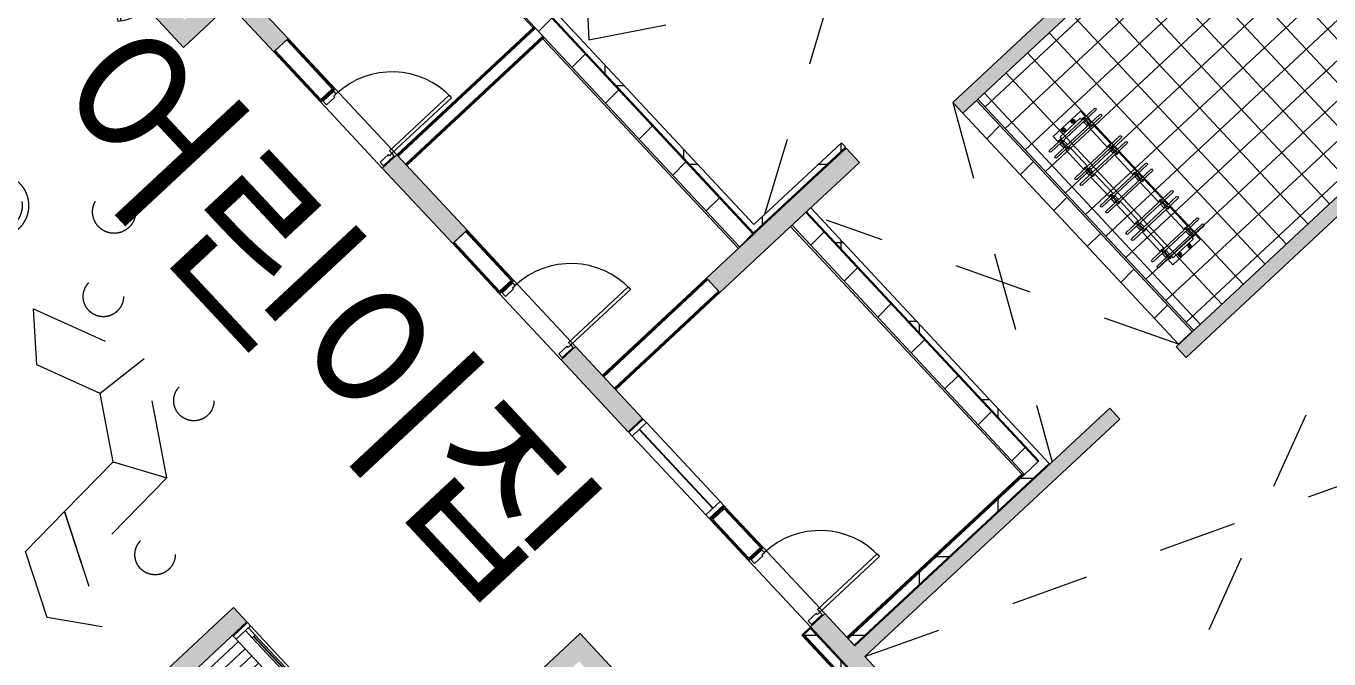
# Model space of a CAD drawing. Header units: millimetres. Extents: x -71377 to 516042, y -145869 to 441446.
# Drawn here: x 228873 to 242137, y 119708 to 126157 of the extents above; entities that cross this region are included whole.
import ezdxf

# ---------------------------------------------------------------- set-up
doc = ezdxf.new("R2010")
doc.units = ezdxf.units.MM
doc.header["$LTSCALE"] = 1000
doc.linetypes.add('_점선_S_', pattern=[1.6, 0.8, -0.8])
for name, color, linetype, lineweight in [('A-door', 4, 'Continuous', 5), ('A-door-hdln', 8, 'Continuous', 5), ('A-fnsh', 5, 'Continuous', 5), ('A-fnsh-4', 4, 'Continuous', 5), ('A-glas', 5, 'Continuous', 5), ('A-glas-hdln', 8, 'Continuous', 5), ('A-hat', 251, 'Continuous', 5), ('A-insu', 251, 'Continuous', 5), ('A-text-1', 3, 'Continuous', 5), ('A-wind', 4, 'Continuous', 5), ('A-wind-hdln', 8, 'Continuous', 5), ('A_bwall', 3, 'Continuous', 5), ('A_cwall', 2, 'Continuous', 5), ('A_fnsh', 5, 'Continuous', 5), ('A_fnsh-4', 4, 'Continuous', 5), ('A_furn_HID', 6, '_점선_S_', 5), ('AA_오픈', 8, '_점선_S_', 5), ('패밀리로 가져오기', 8, 'Continuous', 5)]:
    doc.layers.add(name, color=color, linetype=linetype, lineweight=lineweight)
doc.styles.add('나눔고딕_3', font='NanumGothic.ttf', dxfattribs={"height": 1400})
pattern_1 = [(0, (165969.5, 243949.9), (0, 800), []), (90, (165969.5, 243949.9), (-800, 5e-14), [])]
pattern_2 = [(45, (165969.5, 243949.9), (-353.5534, 353.5534), [])]

# ---------------------------------------------------------------- blocks, each defined once
blk = doc.blocks.new('미서기문_3연동_ - _A_WD_18x21-6155465-지반층 배치도')
at = {"layer": 'A-door'}
for p, q in [((-900, -100), (-900, 100)), ((-900, 100), (-855, 100)), ((-855, 100), (-855, -100)), ((-855, 70), (-855, 30)), ((-755, 70), (-855, 70)), ((-855, 30), (-755, 30)), ((-755, 30), (-755, 70)), ((-318, 70), (-318, 30)), ((-218, 70), (-318, 70)), ((-318, 30), (-218, 30)), ((-318, 20), (-318, -20)), ((-218, 20), (-318, 20)), ((-218, 30), (-218, 70)), ((-218, -20), (-218, 20)), ((218, 20), (218, -20)), ((318, 20), (218, 20)), ((318, -20), (318, 20)), ((855, -100), (855, 100)), ((855, 100), (900, 100)), ((900, 100), (900, -100)), ((-855, -100), (-900, -100)), ((-318, -20), (-218, -20)), ((218, -20), (318, -20)), ((218, -30), (218, -70)), ((318, -30), (218, -30)), ((218, -70), (318, -70)), ((318, -70), (318, -30)), ((755, -30), (755, -70)), ((855, -30), (755, -30)), ((755, -70), (855, -70)), ((855, -70), (855, -30)), ((900, -100), (855, -100))]:
    blk.add_line(p, q, dxfattribs=at)
at = {"layer": 'A-door-hdln'}
for p, q in [((855, 100), (-855, 100)), ((-855, 100), (855, 100)), ((-755, 70), (-318, 70)), ((-755, 30), (-318, 30)), ((-218, 20), (218, 20)), ((-855, -100), (855, -100)), ((-855, -100), (855, -100)), ((-218, -20), (218, -20)), ((318, -30), (755, -30)), ((318, -70), (755, -70))]:
    blk.add_line(p, q, dxfattribs=at)
at = {"layer": 'A-glas-hdln'}
for p, q in [((-755, 52), (-318, 52)), ((-755, 47), (-318, 47)), ((-218, 3), (218, 3)), ((-218, -2), (218, -2)), ((318, -47), (755, -47)), ((318, -52), (755, -52))]:
    blk.add_line(p, q, dxfattribs=at)
blk = doc.blocks.new('외여닫이문 - _A_WD_9X21_씰없음_레버형_-7572535-지반층 배치도')
at = {"layer": 'A-door'}
for p, q in [((380, 75), (380, 905)), ((380, 905), (415, 905)), ((415, 75), (415, 905)), ((-415, 75), (-450, 75)), ((-450, 75), (-450, -75)), ((-415, 40), (-415, 75)), ((-400, 40), (-415, 40)), ((-400, -75), (-400, 40)), ((380, 75), (415, 75)), ((415, 40), (400, 40)), ((400, 40), (400, -75)), ((415, 75), (415, 40)), ((450, 75), (415, 75)), ((450, -75), (450, 75)), ((-450, -75), (-400, -75)), ((400, -75), (450, -75))]:
    blk.add_line(p, q, dxfattribs=at)
at = {"layer": 'A-door-hdln'}
blk.add_arc((415, 75), 830, 90, 180, dxfattribs=at)
blk = doc.blocks.new('점검구_외여닫이_ - _A_ED_6x18-6781674-지반층 배치도')
at = {"layer": 'A-door-hdln'}
for p, q in [((-177, 357), (-162, 380)), ((260, 75), (-177, 357)), ((-162, 380), (275, 98)), ((-300, 75), (300, 75)), ((-300, 53), (-300, 75)), ((275, 98), (260, 75)), ((300, 75), (300, 55))]:
    blk.add_line(p, q, dxfattribs=at)
blk.add_arc((260, 75), 520, 147.1677, 180, dxfattribs=at)
blk = doc.blocks.new('고정창 - _A_PW_12X12 _망입유리_-7564372-지반층 배치도')
at = {"layer": 'A-glas'}
for p, q in [((550, 2.5), (-550, 2.5)), ((-550, 2.5), (-550, -2.5)), ((550, -2.5), (550, 2.5)), ((-550, -2.5), (550, -2.5))]:
    blk.add_line(p, q, dxfattribs=at)
at = {"layer": 'A-wind'}
for p, q in [((-550, 100), (-600, 100)), ((-600, 100), (-600, -100)), ((-550, -100), (-550, 100)), ((550, 100), (550, -100)), ((600, 100), (550, 100)), ((600, -100), (600, 100)), ((-600, -100), (-550, -100)), ((550, -100), (600, -100))]:
    blk.add_line(p, q, dxfattribs=at)
at = {"layer": 'A-wind-hdln'}
for p, q in [((550, 100), (-550, 100)), ((-550, -100), (550, -100))]:
    blk.add_line(p, q, dxfattribs=at)
blk = doc.blocks.new('가구_어린이집 - 가구_어린이집-6466259-지반층 배치도')
at = {"layer": 'A_furn_HID'}
for p, q in [((2909, 2506), (3273, 2944)), ((3273, 2944), (3750, 1805)), ((676, 2725), (1088, 2856)), ((1256, 2769), (1387, 2358)), ((720, 2145), (589, 2557)), ((3182, 1852), (2909, 2506)), ((1300, 2189), (888, 2058)), ((2803, 1253), (3182, 1852)), ((3090, 761), (3750, 1805)), ((3750, 1805), (3182, 1852)), ((1229, 551), (1527, 1194)), ((1527, 1194), (2096, 1221)), ((2096, 1221), (1576, 100)), ((1856, 704), (2096, 1221)), ((2096, 1221), (2803, 1253)), ((2803, 1253), (3090, 761)), ((3090, 761), (1856, 704)), ((1576, 100), (1229, 551))]:
    blk.add_line(p, q, dxfattribs=at)
for centre, radius in [((3715, 3972), 327), ((3715, 3972), 261), ((1157, 3629), 327), ((1157, 3629), 261), ((1989, 3366), 219), ((4547, 3109), 219), ((3878, 2552), 205), ((3829, 1148), 205), ((856, 1096), 205), ((2470, 270), 205)]:
    blk.add_circle(centre, radius, dxfattribs=at)
for centre, start, end in [((1128, 2729), 17.6622, 107.6622), ((717, 2598), 107.6622, 197.6622), ((1259, 2317), 287.6622, 17.6622), ((848, 2186), 197.6622, 287.6622)]:
    blk.add_arc(centre, 134, start, end, dxfattribs=at)
blk = doc.blocks.new('자전거보관소_2D - 자전거보관소_dwg-3619136-지반층 배치도')
at = {"layer": '패밀리로 가져오기'}
for p, q in [((1167, 2016), (543, 2016)), ((1167, 1993), (543, 1993)), ((665, 1993), (665, 1934)), ((684, 1994), (684, 1934)), ((696, 1994), (696, 1934)), ((715, 1993), (715, 1934)), ((995, 1993), (995, 1934)), ((1014, 1994), (1014, 1934)), ((1026, 1994), (1026, 1934)), ((1045, 1993), (1045, 1934)), ((1167, 1934), (543, 1934)), ((1167, 1911), (543, 1911)), ((665, 1911), (665, 1634)), ((715, 1911), (715, 1634)), ((995, 1911), (995, 1634)), ((1045, 1911), (1045, 1634)), ((1167, 1634), (543, 1634)), ((1167, 1611), (543, 1611)), ((665, 1611), (665, 1552)), ((684, 1612), (684, 1552)), ((696, 1612), (696, 1552)), ((715, 1611), (715, 1552)), ((995, 1611), (995, 1552)), ((1014, 1612), (1014, 1552)), ((1026, 1612), (1026, 1552)), ((1045, 1611), (1045, 1552)), ((1167, 1552), (543, 1552)), ((1167, 1529), (543, 1529)), ((665, 1529), (665, 1252)), ((715, 1529), (715, 1252)), ((995, 1529), (995, 1252)), ((1045, 1529), (1045, 1252)), ((1167, 1252), (543, 1252)), ((1167, 1229), (543, 1229)), ((665, 1229), (665, 1170)), ((684, 1230), (684, 1170)), ((696, 1230), (696, 1170)), ((715, 1229), (715, 1170)), ((995, 1229), (995, 1170)), ((1014, 1230), (1014, 1170)), ((1026, 1230), (1026, 1170)), ((1045, 1229), (1045, 1170)), ((1167, 1170), (543, 1170)), ((1167, 1147), (543, 1147)), ((665, 1147), (665, 870)), ((715, 1147), (715, 870)), ((995, 1147), (995, 870)), ((1045, 1147), (1045, 870)), ((1167, 870), (543, 870)), ((1167, 847), (543, 847)), ((665, 847), (665, 788)), ((684, 848), (684, 788)), ((696, 848), (696, 788)), ((715, 847), (715, 788)), ((995, 847), (995, 788)), ((1014, 848), (1014, 788)), ((1026, 848), (1026, 788)), ((1045, 847), (1045, 788)), ((1167, 788), (543, 788)), ((1167, 765), (543, 765)), ((665, 765), (665, 488)), ((715, 765), (715, 488)), ((995, 765), (995, 488)), ((1045, 765), (1045, 488)), ((1167, 488), (543, 488)), ((1167, 465), (543, 465)), ((1167, 406), (543, 406)), ((665, 465), (665, 406)), ((684, 465), (684, 406)), ((696, 465), (696, 406)), ((715, 465), (715, 406)), ((995, 465), (995, 406)), ((1014, 465), (1014, 406)), ((1026, 465), (1026, 406)), ((1045, 465), (1045, 406)), ((1167, 384), (543, 384))]:
    blk.add_line(p, q, dxfattribs=at)
at = {"layer": '패밀리로 가져오기', "flags": 128}
for points in [[(1045, 2016), (1045, 2094), (665, 2094), (665, 2016)], [(995, 2016), (995, 2044), (715, 2044), (715, 2016)], [(665, 384), (665, 305), (1045, 305), (1045, 384)], [(715, 384), (715, 355), (995, 355), (995, 384)]]:
    blk.add_lwpolyline(points, dxfattribs=at)
for points in [[(798, 2050), (782, 2050), (772, 2060), (772, 2076), (782, 2087), (798, 2087), (808, 2076), (808, 2060)], [(928, 2050), (912, 2050), (902, 2060), (902, 2076), (912, 2087), (928, 2087), (938, 2076), (938, 2060)], [(798, 348), (782, 348), (772, 338), (772, 322), (782, 311), (798, 311), (808, 322), (808, 338)], [(928, 348), (912, 348), (902, 338), (902, 322), (912, 311), (928, 311), (938, 322), (938, 338)]]:
    blk.add_lwpolyline(points, close=True, dxfattribs=at)
at = {"layer": '패밀리로 가져오기'}
for centre in [(790, 2068), (920, 2068), (790, 330), (920, 330)]:
    blk.add_circle(centre, 8, dxfattribs=at)
for centre, radius, start, end in [((543, 2005), 11.2, 90, 270), ((690, 2005), 21.1, 31.8156, 148.1844), ((690, 2005), 21.2, 211.8156, 252.5282), ((690, 2005), 11.1, 90, 270), ((690, 2005), 11.1, 270, 90), ((690, 2005), 21.2, 287.4718, 328.1844), ((1020, 2004), 21.1, 31.8156, 148.1844), ((1020, 2004), 21.1, 211.8156, 252.5282), ((1020, 2005), 11.1, 90, 270), ((1020, 2005), 11.1, 270, 90), ((1020, 2004), 21.1, 287.4718, 328.1844), ((1167, 2005), 11.2, 270, 90), ((543, 1923), 11.2, 90, 270), ((690, 1923), 21.1, 107.4718, 148.1844), ((690, 1923), 21.2, 211.8156, 328.1844), ((690, 1923), 11.2, 90, 270), ((690, 1923), 11.2, 270, 90), ((690, 1923), 21.1, 31.8156, 72.5282), ((1020, 1923), 21.1, 107.4718, 148.1844), ((1020, 1923), 21.2, 211.8156, 270), ((1020, 1923), 11.2, 90, 270), ((1020, 1923), 11.2, 270, 90), ((1020, 1923), 21.1, 270, 328.1844), ((1020, 1923), 21.1, 31.8156, 72.5282), ((1167, 1923), 11.2, 270, 90), ((543, 1623), 11.2, 90, 270), ((690, 1623), 21.2, 31.8156, 148.1844), ((690, 1623), 21.2, 211.8156, 252.5282), ((690, 1623), 11.1, 90, 270), ((690, 1623), 11.1, 270, 90), ((690, 1623), 21.2, 287.4718, 328.1844), ((1020, 1622), 21.2, 31.8156, 148.1844), ((1020, 1622), 21.1, 211.8156, 252.5282), ((1020, 1623), 11.1, 90, 270), ((1020, 1623), 11.1, 270, 90), ((1020, 1622), 21.2, 287.4718, 328.1844), ((1167, 1623), 11.2, 270, 90), ((543, 1541), 11.2, 90, 270), ((690, 1541), 21.1, 107.4718, 148.1844), ((690, 1541), 21.2, 211.8156, 328.1844), ((690, 1541), 11.2, 90, 270), ((690, 1541), 11.2, 270, 90), ((690, 1541), 21.1, 31.8156, 72.5282), ((1020, 1541), 21.1, 107.4718, 148.1844), ((1020, 1541), 21.2, 211.8156, 270), ((1020, 1541), 11.2, 90, 270), ((1020, 1541), 11.2, 270, 90), ((1020, 1541), 21.1, 270, 328.1844), ((1020, 1541), 21.1, 31.8156, 72.5282), ((1167, 1541), 11.2, 270, 90), ((543, 1241), 11.2, 90, 270), ((690, 1241), 21.2, 31.8156, 148.1844), ((690, 1241), 21.1, 211.8156, 252.5282), ((690, 1241), 11.2, 90, 270), ((690, 1241), 11.2, 270, 90), ((690, 1241), 21.1, 287.4718, 328.1844), ((1020, 1241), 21.2, 31.8156, 148.1844), ((1020, 1241), 21.1, 211.8156, 252.5282), ((1020, 1241), 11.2, 90, 270), ((1020, 1241), 11.2, 270, 90), ((1020, 1241), 21.2, 287.4718, 328.1844), ((1167, 1241), 11.2, 270, 90), ((543, 1159), 11.2, 90, 270), ((690, 1159), 21.1, 107.4718, 148.1844), ((690, 1159), 21.1, 211.8156, 270), ((690, 1159), 11.1, 90, 270), ((690, 1159), 11.1, 270, 90), ((690, 1159), 21.1, 270, 328.1844), ((690, 1159), 21.2, 31.8156, 72.5282), ((1020, 1159), 21.2, 107.4718, 148.1844), ((1020, 1159), 21.1, 211.8156, 270), ((1020, 1159), 11.2, 90, 270), ((1020, 1159), 11.2, 270, 90), ((1020, 1159), 21.1, 270, 328.1844), ((1020, 1159), 21.1, 31.8156, 72.5282), ((1167, 1159), 11.2, 270, 90), ((543, 859), 11.2, 90, 270), ((690, 859), 21.2, 31.8156, 148.1844), ((690, 859), 21.1, 211.8156, 252.5282), ((690, 777), 21.2, 107.4718, 148.1844), ((690, 859), 11.1, 90, 270), ((690, 859), 11.1, 270, 90), ((690, 859), 21.2, 287.4718, 328.1844), ((690, 777), 21.1, 31.8156, 72.5282), ((1020, 859), 21.2, 31.8156, 148.1844), ((1020, 859), 21.2, 211.8156, 252.5282), ((1020, 777), 21.1, 107.4718, 148.1844), ((1020, 859), 11.2, 90, 270), ((1020, 859), 11.2, 270, 90), ((1020, 859), 21.2, 287.4718, 328.1844), ((1020, 777), 21.2, 31.8156, 72.5282), ((1167, 859), 11.2, 270, 90), ((543, 777), 11.2, 90, 270), ((690, 777), 21.1, 211.8156, 270), ((690, 777), 11.1, 90, 270), ((690, 777), 11.1, 270, 90), ((690, 777), 21.2, 270, 328.1844), ((1020, 777), 21.2, 211.8156, 270), ((1020, 777), 11.2, 90, 270), ((1020, 777), 11.2, 270, 90), ((1020, 777), 21.2, 270, 328.1844), ((1167, 777), 11.2, 270, 90), ((543, 477), 11.2, 90, 270), ((543, 395), 11.2, 90, 270), ((690, 477), 21.2, 31.8156, 148.1844), ((690, 477), 21.1, 211.8156, 252.5282), ((690, 395), 21.2, 107.4718, 148.1844), ((690, 477), 11.1, 90, 270), ((690, 395), 11.1, 90, 270), ((690, 477), 11.1, 270, 90), ((690, 395), 11.1, 270, 90), ((690, 477), 21.1, 287.4718, 328.1844), ((690, 395), 21.2, 31.8156, 72.5282), ((1020, 477), 21.1, 31.8156, 148.1844), ((1020, 477), 21.2, 211.8156, 252.5282), ((1020, 395), 21.2, 107.4718, 148.1844), ((1020, 477), 11.2, 90, 270), ((1020, 395), 11.2, 90, 270), ((1020, 477), 11.2, 270, 90), ((1020, 395), 11.2, 270, 90), ((1020, 477), 21.1, 287.4718, 328.1844), ((1020, 395), 21.1, 31.8156, 72.5282), ((1167, 477), 11.2, 270, 90), ((1167, 395), 11.2, 270, 90), ((690, 395), 21.1, 211.8156, 270), ((690, 395), 21.1, 270, 328.1844), ((1020, 395), 21.2, 211.8156, 270), ((1020, 395), 21.1, 270, 328.1844)]:
    blk.add_arc(centre, radius, start, end, dxfattribs=at)
blk = doc.blocks.new('자전거보관소_2D - 자전거보관소_2D-6313826-지반층 배치도')
at = {"extrusion": (0, 0, -1), "zscale": -1, "rotation": 180}
blk.add_blockref('자전거보관소_2D - 자전거보관소_dwg-3619136-지반층 배치도', (665, 305), dxfattribs=at)

msp = doc.modelspace()

# ---------------------------------------------------------------- hatches: boundary and pattern name
at = {"layer": 'A-hat'}
h = msp.add_hatch(dxfattribs=at)
h.set_pattern_fill('FP_13', color=256, scale=1000, style=0, pattern_type=2)
h.set_pattern_definition(pattern_1)
h.paths.add_polyline_path([(236239, 124092.1), (236282.9, 124133.1), (232647.8, 128031.2), (232603.9, 127990.2), (236022.1, 124324.7)])
h = msp.add_hatch(dxfattribs=at)
h.set_pattern_fill('FP_199', color=256, scale=1000, style=0, pattern_type=2)
h.set_pattern_definition([(133, (366282.6, 16294.98), (-219.4061, -204.5995), []), (223, (366282.6, 16294.98), (204.5995, -219.4061), [])])
h.paths.add_polyline_path([(240759.4, 123056.9), (243165.5, 125300.7), (243274.6, 125183.7), (243815.8, 125688.4), (243215.7, 126332), (243361.9, 126468.4), (242543.6, 127346), (242397.3, 127209.6), (241589.1, 128076.2), (240203.2, 126783.8), (240124.8, 126868), (238563.3, 125411.9), (240744.7, 123072.6)])
h = msp.add_hatch(dxfattribs=at)
h.set_pattern_fill('FP_12', color=256, scale=1000, style=0, pattern_type=2)
h.set_pattern_definition(pattern_2)
h.paths.add_polyline_path([(236140.4, 123904.5), (236279.4, 124034.1), (232596.6, 127983.4), (232457.6, 127853.8), (236022.1, 124031.5)])
for points in [[(238409.7, 125268.7), (240139.4, 126881.6), (240037.1, 126991.3), (238307.4, 125378.4)], [(231395.1, 125892.2), (231541.3, 126028.6), (231057.1, 126547.8), (230910.8, 126411.4), (231267.9, 126028.6)], [(230476.9, 125938.4), (230623.1, 126074.8), (230282.1, 126440.5), (230135.9, 126304.1), (230345.1, 126079.6)], [(230623.1, 126074.8), (230944.9, 126374.9), (230808.5, 126521.1), (230486.7, 126221)], [(233216, 123939.4), (233362.3, 124075.8), (232646.2, 124843.8), (232499.9, 124707.4), (233183.6, 123974.2)], [(236744.9, 124194.7), (237359.2, 124767.6), (237222.8, 124913.9), (236608.5, 124341), (236681.3, 124262.9)], [(240682.5, 122780.1), (242576.7, 124546.5), (242474.4, 124656.2), (240580.2, 122889.8)], [(235936.8, 123441.1), (236744.9, 124194.7), (236608.5, 124341), (235800.4, 123587.4)], [(235002.8, 122023.3), (235149.1, 122159.7), (234467.1, 122891.1), (234320.8, 122754.7), (234602.8, 122452.2)], [(239281.9, 121474.1), (240009.6, 122152.7), (239907.3, 122262.4), (239179.6, 121583.8)], [(237413.3, 119731.6), (239281.9, 121474.1), (239179.6, 121583.8), (237311, 119841.3), (237335.6, 119815)], [(228627.6, 117760.1), (231121.5, 120085.8), (230985.1, 120232), (228491.2, 117906.4)], [(238419.6, 118359.2), (238565.9, 118495.6), (237004.1, 120170.4), (236857.9, 120034), (238070.6, 118733.5)], [(234933.4, 119223.9), (235079.6, 119360.3), (234513.6, 119967.3), (234367.3, 119830.9), (234806.2, 119360.3)], [(230400.8, 115858.6), (234503.7, 119684.6), (234367.3, 119830.9), (230264.4, 116004.9), (230345.1, 115918.3)]]:
    msp.add_hatch(color=256, dxfattribs=at).paths.add_polyline_path(points)
h = msp.add_hatch(dxfattribs=at)
h.set_pattern_fill('FP_12', color=256, scale=1000, style=0, pattern_type=2)
h.set_pattern_definition(pattern_2)
h.paths.add_polyline_path([(240605.8, 122913.7), (240744.7, 123043.3), (238548.7, 125398.2), (238409.7, 125268.7)])
h = msp.add_hatch(dxfattribs=at)
h.set_pattern_fill('FP_13', color=256, scale=1000, style=0, pattern_type=2)
h.set_pattern_definition(pattern_1)
h.paths.add_polyline_path([(236279.9, 124048.3), (237216, 124921.2), (237175.1, 124965.1), (236239, 124092.1)])
h = msp.add_hatch(dxfattribs=at)
h.set_pattern_fill('FP_13', color=256, scale=1000, style=0, pattern_type=2)
h.set_pattern_definition(pattern_1)
h.paths.add_polyline_path([(239184.6, 121725.1), (239228.5, 121766.1), (236861.9, 124303.9), (236818, 124262.9), (238948.8, 121978)])
h = msp.add_hatch(dxfattribs=at)
h.set_pattern_fill('FP_12', color=256, scale=1000, style=0, pattern_type=2)
h.set_pattern_definition(pattern_2)
h.paths.add_polyline_path([(239038.3, 121588.7), (239170.4, 121725.6), (236810.7, 124256.1), (236671.8, 124126.5), (239031.5, 121596.1)])
h = msp.add_hatch(dxfattribs=at)
h.set_pattern_fill('FP_13', color=256, scale=1000, style=0, pattern_type=2)
h.set_pattern_definition(pattern_1)
h.paths.add_polyline_path([(239085.1, 121509.3), (239289.8, 121700.2), (239228.5, 121766.1), (239023.7, 121575.1)])
h = msp.add_hatch(dxfattribs=at)
h.set_pattern_fill('FP_13', color=256, scale=1000, style=0, pattern_type=2)
h.set_pattern_definition(pattern_1)
h.paths.add_polyline_path([(237304.2, 119848.6), (239085.1, 121509.3), (239023.7, 121575.1), (237242.8, 119914.4)])
h = msp.add_hatch(dxfattribs=at)
h.set_pattern_fill('FP_17', color=256, scale=1000, style=0, pattern_type=2)
h.set_pattern_definition([(43, (350950.34, 343282.36), (-68.199836, 73.13537), [])])
h.paths.add_polyline_path([(231829.5, 117464.4), (232612.1, 118194.1), (230975.3, 119949.4), (230192.7, 119219.6), (231764.4, 117534.2)])
h = msp.add_hatch(dxfattribs=at)
h.set_pattern_fill('FP_13', color=256, scale=1000, style=0, pattern_type=2)
h.set_pattern_definition(pattern_1)
h.paths.add_polyline_path([(238298.8, 118342.2), (238364.6, 118403.6), (236857.4, 120019.9), (236791.5, 119958.5), (238291.9, 118349.5)])

# ---------------------------------------------------------------- linework, layer by layer
at = {"layer": 'A-fnsh'}
for p, q in [((234035.7, 126139.6), (232446.7, 127843.6)), ((232018.7, 125516.6), (232646.2, 124843.8)), ((232499.9, 124707.4), (231872.5, 125380.2)), ((238563.3, 125411.9), (240759.4, 123056.9)), ((233839.7, 123563.9), (234467.1, 122891.1)), ((234320.8, 122754.7), (233693.4, 123427.5)), ((236376.7, 120843.3), (237004.1, 120170.4)), ((236857.9, 120034), (236230.4, 120706.9))]:
    msp.add_line(p, q, dxfattribs=at)
at = {"layer": 'A-fnsh-4'}
for p, q in [((234053.5, 126142.5), (232653, 124836.5)), ((231402.4, 125899), (231866.1, 125401.7)), ((233223.3, 123946.3), (233687.1, 123448.9)), ((235807.2, 123580.1), (234746.7, 122591.2)), ((237236, 119921.8), (239031.5, 121596.1)), ((239016.9, 121582.4), (239010, 121589.7)), ((235988, 121260.1), (235849, 121130.6)), ((235849, 121130.6), (236224.1, 120728.3)), ((236864.7, 120026.7), (236784.2, 119951.7)), ((236784.2, 119951.7), (238284.6, 118342.7))]:
    msp.add_line(p, q, dxfattribs=at)
at = {"layer": 'A-insu'}
for p, q in [((236282.9, 124133.1), (232647.8, 128031.2)), ((232603.9, 127990.2), (236279.9, 124048.3)), ((231526.7, 126014.9), (231409.7, 125905.8)), ((234135.4, 126054.7), (234060.3, 126135.2)), ((237175.1, 124965.1), (236282.9, 124133.1)), ((237216, 124921.2), (237175.1, 124965.1)), ((236279.9, 124048.3), (237216, 124921.2)), ((239289.8, 121700.2), (236861.9, 124303.9)), ((236818, 124262.9), (239184.6, 121725.1)), ((233347.6, 124062.2), (233230.6, 123953.1)), ((235923.1, 123455.8), (235814, 123572.8)), ((239099.7, 121522.9), (239289.8, 121700.2)), ((239184.6, 121725.1), (239177.3, 121718.3)), ((237242.8, 119914.4), (237304.2, 119848.6))]:
    msp.add_line(p, q, dxfattribs=at)
at = {"layer": 'A_bwall'}
for p, q in [((236279.4, 124034.1), (232596.6, 127983.4)), ((232457.6, 127853.8), (236140.4, 123904.5)), ((238548.7, 125398.2), (238409.7, 125268.7)), ((240744.7, 123043.3), (238548.7, 125398.2)), ((238409.7, 125268.7), (240605.8, 122913.7)), ((236744.9, 124194.7), (236671.8, 124126.5)), ((239177.3, 121718.3), (236810.7, 124256.1)), ((236140.4, 123904.5), (236279.4, 124034.1)), ((236671.8, 124126.5), (239038.3, 121588.7)), ((240605.8, 122913.7), (240744.7, 123043.3)), ((239038.3, 121588.7), (239177.3, 121718.3))]:
    msp.add_line(p, q, dxfattribs=at)
at = {"layer": 'A_cwall'}
for p, q in [((240037.1, 126991.3), (238307.4, 125378.4)), ((238409.7, 125268.7), (240139.4, 126881.6)), ((231541.3, 126028.6), (231057.1, 126547.8)), ((230135.9, 126304.1), (230476.9, 125938.4)), ((230476.9, 125938.4), (230944.9, 126374.9)), ((230944.9, 126374.9), (231395.1, 125892.2)), ((231395.1, 125892.2), (231541.3, 126028.6)), ((238307.4, 125378.4), (238409.7, 125268.7)), ((232646.2, 124843.8), (232499.9, 124707.4)), ((233362.3, 124075.8), (232646.2, 124843.8)), ((237222.8, 124913.9), (236608.5, 124341)), ((237359.2, 124767.6), (237222.8, 124913.9)), ((232499.9, 124707.4), (233216, 123939.4)), ((236744.9, 124194.7), (237359.2, 124767.6)), ((242474.4, 124656.2), (240580.2, 122889.8)), ((240682.5, 122780.1), (242576.7, 124546.5)), ((236608.5, 124341), (235800.4, 123587.4)), ((235936.8, 123441.1), (236744.9, 124194.7)), ((233216, 123939.4), (233362.3, 124075.8)), ((235800.4, 123587.4), (235936.8, 123441.1)), ((234467.1, 122891.1), (234320.8, 122754.7)), ((235149.1, 122159.7), (234467.1, 122891.1)), ((240580.2, 122889.8), (240682.5, 122780.1)), ((234320.8, 122754.7), (235002.8, 122023.3)), ((239907.3, 122262.4), (237311, 119841.3)), ((240009.6, 122152.7), (239907.3, 122262.4)), ((235002.8, 122023.3), (235149.1, 122159.7)), ((237413.3, 119731.6), (240009.6, 122152.7)), ((230985.1, 120232), (228491.2, 117906.4)), ((231121.5, 120085.8), (230985.1, 120232)), ((228627.6, 117760.1), (231121.5, 120085.8)), ((237004.1, 120170.4), (236857.9, 120034)), ((237311, 119841.3), (237004.1, 120170.4)), ((234513.6, 119967.3), (232758.3, 118330.5)), ((235079.6, 119360.3), (234513.6, 119967.3)), ((236857.9, 120034), (238419.6, 118359.2)), ((238702.3, 118349.3), (237413.3, 119731.6))]:
    msp.add_line(p, q, dxfattribs=at)
at = {"layer": 'A_fnsh'}
for p, q in [((231541.3, 126028.6), (231534, 126021.7)), ((232018.7, 125516.6), (231541.3, 126028.6)), ((232748.5, 124734.1), (234149, 126040.1)), ((234149, 126040.1), (234134.4, 126026.5)), ((234134.4, 126026.5), (236125.8, 123890.9)), ((234149, 126040.1), (234142.2, 126047.4)), ((231872.5, 125380.2), (232018.7, 125516.6)), ((231865.6, 125387.5), (231872.5, 125380.2)), ((233362.3, 124075.8), (233354.9, 124069)), ((233839.7, 123563.9), (233362.3, 124075.8)), ((236657.1, 124112.9), (239010, 121589.7)), ((233693.4, 123427.5), (233839.7, 123563.9)), ((233686.6, 123434.8), (233693.4, 123427.5)), ((234876.3, 122452.2), (235936.8, 123441.1)), ((235936.8, 123441.1), (235929.9, 123448.5)), ((239010, 121589.7), (237229.2, 119929.1)), ((237242.8, 119914.4), (239038.3, 121588.7)), ((237304.2, 119848.6), (239099.7, 121522.9)), ((237311, 119841.3), (239106.5, 121515.6)), ((239023.7, 121575.1), (239038.3, 121588.7)), ((239085.1, 121509.3), (239099.7, 121522.9)), ((239106.5, 121515.6), (239099.7, 121522.9)), ((236376.7, 120843.3), (235994.8, 121252.8)), ((236230.4, 120706.9), (236376.7, 120843.3)), ((236223.6, 120714.2), (236230.4, 120706.9)), ((236857.9, 120034), (236770.1, 119952.2)), ((236770.1, 119952.2), (238270.5, 118343.2)), ((236791.5, 119958.5), (238298.8, 118342.2)), ((236857.4, 120019.9), (238405.5, 118359.7)), ((238419.6, 118359.2), (236857.9, 120034)), ((237229.2, 119929.1), (237242.8, 119914.4)), ((237304.2, 119848.6), (237311, 119841.3))]:
    msp.add_line(p, q, dxfattribs=at)
at = {"layer": 'A_fnsh-4'}
for p, q in [((234046.7, 126149.8), (232646.2, 124843.8)), ((234060.3, 126135.2), (234046.7, 126149.8)), ((231534, 126021.7), (231526.7, 126014.9)), ((231990.5, 125517.6), (231526.7, 126014.9)), ((232004.6, 125517.1), (231534, 126021.7)), ((234060.3, 126135.2), (232659.8, 124829.1)), ((234135.4, 126054.7), (232734.8, 124748.7)), ((234142.2, 126047.4), (232741.6, 124741.4)), ((234142.2, 126047.4), (234135.4, 126054.7)), ((231409.7, 125905.8), (231395.1, 125892.2)), ((231395.1, 125892.2), (231865.6, 125387.5)), ((231409.7, 125905.8), (231873.4, 125408.5)), ((231865.6, 125387.5), (232004.6, 125517.1)), ((231873.4, 125408.5), (231990.5, 125517.6)), ((233354.9, 124069), (233347.6, 124062.2)), ((233811.4, 123564.9), (233347.6, 124062.2)), ((233825.5, 123564.4), (233354.9, 124069)), ((233230.6, 123953.1), (233216, 123939.4)), ((233216, 123939.4), (233686.6, 123434.8)), ((233230.6, 123953.1), (233694.4, 123455.8)), ((233686.6, 123434.8), (233825.5, 123564.4)), ((233694.4, 123455.8), (233811.4, 123564.9)), ((235800.4, 123587.4), (234739.9, 122598.5)), ((235814, 123572.8), (234753.5, 122583.9)), ((235814, 123572.8), (235800.4, 123587.4)), ((235923.1, 123455.8), (234862.7, 122466.9)), ((235929.9, 123448.5), (234869.5, 122459.6)), ((235929.9, 123448.5), (235923.1, 123455.8)), ((235981.1, 121267.4), (235834.9, 121131)), ((235980.1, 121239.2), (235863.1, 121130.1)), ((236348.4, 120844.2), (235980.1, 121239.2)), ((235994.8, 121252.8), (235981.1, 121267.4)), ((236362.6, 120843.8), (235987.5, 121246)), ((235834.9, 121131), (236223.6, 120714.2)), ((235863.1, 121130.1), (236231.4, 120735.1)), ((236223.6, 120714.2), (236362.6, 120843.8)), ((236231.4, 120735.1), (236348.4, 120844.2))]:
    msp.add_line(p, q, dxfattribs=at)
at = {"layer": 'AA_오픈'}
for p, q in [((234443.3, 129705.5), (234601, 126017.2)), ((236395.6, 124238.2), (237819, 129018)), ((234601, 126017.2), (240246.5, 127111.3)), ((238307.4, 125378.4), (239318.6, 121713.4)), ((239599.5, 117094), (243189.1, 125035.5)), ((240605.8, 122913.7), (237020.3, 124178.1)), ((236356.2, 124105.7), (236361.8, 124124.7)), ((237413.3, 119731.6), (245585.6, 122676.1))]:
    msp.add_line(p, q, dxfattribs=at)

# ---------------------------------------------------------------- block references
at = {"layer": 'A-door-hdln'}
for name, p, rotation in [('점검구_외여닫이_ - _A_ED_6x18-6781674-지반층 배치도', (229979.3, 126581.9), 133.0000012484763), ('외여닫이문 - _A_WD_9X21_씰없음_레버형_-7572535-지반층 배치도', (232259.3, 125112), 313.0000026395124), ('외여닫이문 - _A_WD_9X21_씰없음_레버형_-7572535-지반층 배치도', (234080.2, 123159.3), 313.0000026395124), ('외여닫이문 - _A_WD_9X21_씰없음_레버형_-7572535-지반층 배치도', (236617.3, 120438.6), 313.0000012484759), ('미서기문_3연동_ - _A_WD_18x21-6155465-지반층 배치도', (231669, 119352), 133.0000012484776)]:
    msp.add_blockref(name, p, dxfattribs=dict(at, rotation=rotation))
at = {"layer": 'A-glas-hdln', "rotation": 313.0000012484759}
msp.add_blockref('고정창 - _A_PW_12X12 _망입유리_-7564372-지반층 배치도', (235492, 121645.4), dxfattribs=at)
at = {"layer": 'A_furn_HID', "rotation": 43.00000124847612}
msp.add_blockref('가구_어린이집 - 가구_어린이집-6466259-지반층 배치도', (228563.8, 118888.7), dxfattribs=at)
at = {"layer": '패밀리로 가져오기', "rotation": 43.00000124847597}
msp.add_blockref('자전거보관소_2D - 자전거보관소_2D-6313826-지반층 배치도', (239328.7, 125031), dxfattribs=at)

# ---------------------------------------------------------------- texts
at = {"layer": 'A-text-1', "insert": (229983.1, 126281.8), "char_height": 1400, "width": 8811.341, "attachment_point": 1, "rotation": 313, "line_spacing_factor": 1.2, "style": '나눔고딕_3'}
msp.add_mtext('\\pxt9.07143,18.14286,27.21429,36.28571,45.35714,54.42857,63.5,72.57143,81.64286,90.71429,99.78571,108.85714,117.92857,127,136.07143,145.14286,154.21429,163.28571,172.35714,181.42857,190.5,199.57143,208.64286,217.71429,226.78571,235.85714,244.92857,254,263.07143,272.14286,281.21429,290.28571;{어린이집}', dxfattribs=at)

doc.saveas('drawing.dxf')
